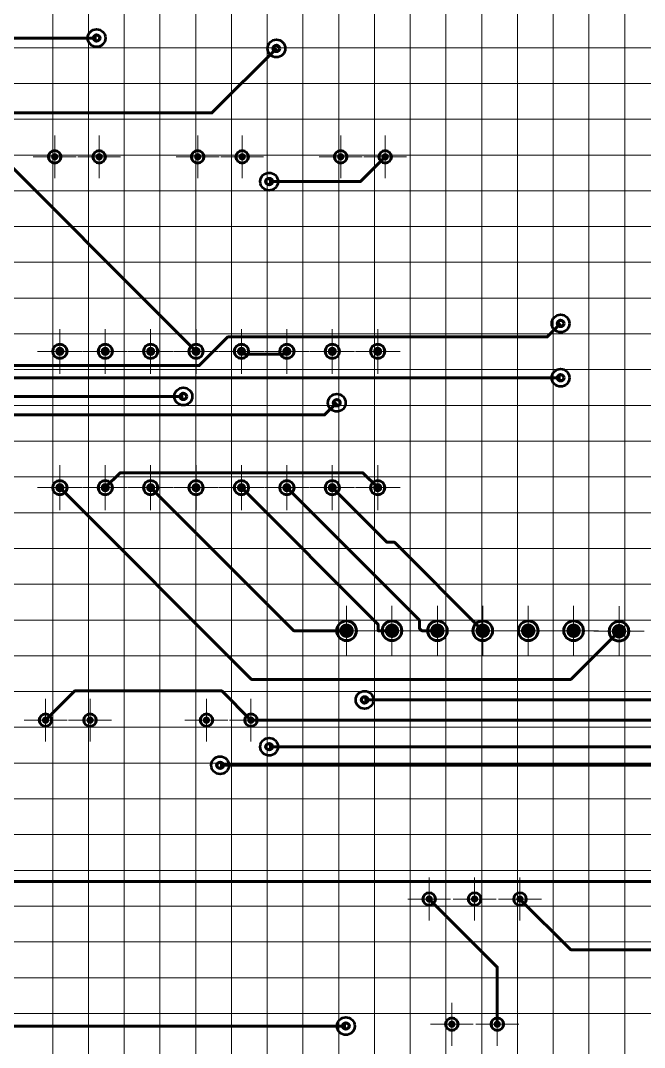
# Model space of a CAD drawing. Extents: x 346 to 4955, y 45 to 639.
# Drawn here: x 1686.8 to 1756.4, y 406.5 to 521 of the extents above; entities that cross this region are included whole.
import ezdxf

# ---------------------------------------------------------------- set-up
doc = ezdxf.new("R2010")
doc.units = 0
doc.header["$MEASUREMENT"] = 0
doc.layers.add('PDF _Геометрия', color=7, linetype='CONTINUOUS')
doc.layers.add('PDF _Сплошная заливка', color=7, linetype='CONTINUOUS')

msp = doc.modelspace()

# ---------------------------------------------------------------- hatches: boundary and pattern name
at = {"layer": 'PDF _Сплошная заливка', "true_color": 0xffffff, "transparency": 33554559}
for points in [[(1690.65, 506.188), (1690.495, 506.157), (1690.363, 506.069), (1690.275, 505.937), (1690.244, 505.781), (1690.65, 505.781)], [(1691.056, 505.781), (1691.026, 505.937), (1690.938, 506.069), (1690.806, 506.157), (1690.65, 506.188), (1690.65, 505.781)], [(1695.611, 506.188), (1695.455, 506.157), (1695.323, 506.069), (1695.235, 505.937), (1695.204, 505.781), (1695.611, 505.781)], [(1696.017, 505.781), (1695.986, 505.937), (1695.898, 506.069), (1695.766, 506.157), (1695.611, 506.188), (1695.611, 505.781)], [(1706.592, 506.188), (1706.437, 506.157), (1706.305, 506.069), (1706.217, 505.937), (1706.186, 505.781), (1706.592, 505.781)], [(1706.998, 505.781), (1706.968, 505.937), (1706.88, 506.069), (1706.748, 506.157), (1706.592, 506.188), (1706.592, 505.781)], [(1711.553, 506.188), (1711.397, 506.157), (1711.265, 506.069), (1711.177, 505.937), (1711.146, 505.781), (1711.553, 505.781)], [(1711.959, 505.781), (1711.928, 505.937), (1711.84, 506.069), (1711.708, 506.157), (1711.553, 506.188), (1711.553, 505.781)], [(1722.534, 506.188), (1722.379, 506.157), (1722.247, 506.069), (1722.159, 505.937), (1722.128, 505.781), (1722.534, 505.781)], [(1722.94, 505.781), (1722.909, 505.937), (1722.821, 506.069), (1722.69, 506.157), (1722.534, 506.188), (1722.534, 505.781)], [(1727.495, 506.188), (1727.339, 506.157), (1727.207, 506.069), (1727.119, 505.937), (1727.088, 505.781), (1727.495, 505.781)], [(1727.901, 505.781), (1727.87, 505.937), (1727.782, 506.069), (1727.65, 506.157), (1727.495, 506.188), (1727.495, 505.781)], [(1690.65, 505.375), (1690.806, 505.406), (1690.938, 505.494), (1691.026, 505.626), (1691.056, 505.781), (1690.65, 505.781)], [(1695.611, 505.375), (1695.766, 505.406), (1695.898, 505.494), (1695.986, 505.626), (1696.017, 505.781), (1695.611, 505.781)], [(1706.592, 505.375), (1706.748, 505.406), (1706.88, 505.494), (1706.968, 505.626), (1706.998, 505.781), (1706.592, 505.781)], [(1711.553, 505.375), (1711.708, 505.406), (1711.84, 505.494), (1711.928, 505.626), (1711.959, 505.781), (1711.553, 505.781)], [(1722.534, 505.375), (1722.69, 505.406), (1722.821, 505.494), (1722.909, 505.626), (1722.94, 505.781), (1722.534, 505.781)], [(1727.495, 505.375), (1727.65, 505.406), (1727.782, 505.494), (1727.87, 505.626), (1727.901, 505.781), (1727.495, 505.781)], [(1691.226, 484.602), (1691.032, 484.563), (1690.867, 484.453), (1690.757, 484.288), (1690.718, 484.094), (1691.226, 484.094)], [(1691.734, 484.094), (1691.696, 484.288), (1691.586, 484.453), (1691.421, 484.563), (1691.226, 484.602), (1691.226, 484.094)], [(1696.288, 484.602), (1696.094, 484.563), (1695.929, 484.453), (1695.819, 484.288), (1695.78, 484.094), (1696.288, 484.094)], [(1696.796, 484.094), (1696.757, 484.288), (1696.647, 484.453), (1696.482, 484.563), (1696.288, 484.602), (1696.288, 484.094)], [(1701.349, 484.602), (1701.155, 484.563), (1700.99, 484.453), (1700.88, 484.288), (1700.842, 484.094), (1701.349, 484.094)], [(1701.857, 484.094), (1701.819, 484.288), (1701.709, 484.453), (1701.544, 484.563), (1701.349, 484.602), (1701.349, 484.094)], [(1706.411, 484.602), (1706.217, 484.563), (1706.052, 484.453), (1705.942, 484.288), (1705.903, 484.094), (1706.411, 484.094)], [(1706.919, 484.094), (1706.881, 484.288), (1706.77, 484.453), (1706.605, 484.563), (1706.411, 484.602), (1706.411, 484.094)], [(1711.473, 484.602), (1711.278, 484.563), (1711.113, 484.453), (1711.003, 484.288), (1710.965, 484.094), (1711.473, 484.094)], [(1711.981, 484.094), (1711.942, 484.288), (1711.832, 484.453), (1711.667, 484.563), (1711.473, 484.602), (1711.473, 484.094)], [(1716.534, 484.602), (1716.34, 484.563), (1716.175, 484.453), (1716.065, 484.288), (1716.026, 484.094), (1716.534, 484.094)], [(1717.042, 484.094), (1717.004, 484.288), (1716.894, 484.453), (1716.729, 484.563), (1716.534, 484.602), (1716.534, 484.094)], [(1721.596, 484.602), (1721.401, 484.563), (1721.237, 484.453), (1721.127, 484.288), (1721.088, 484.094), (1721.596, 484.094)], [(1722.104, 484.094), (1722.065, 484.288), (1721.955, 484.453), (1721.79, 484.563), (1721.596, 484.602), (1721.596, 484.094)], [(1726.657, 484.602), (1726.463, 484.563), (1726.298, 484.453), (1726.188, 484.288), (1726.149, 484.094), (1726.657, 484.094)], [(1727.165, 484.094), (1727.127, 484.288), (1727.017, 484.453), (1726.852, 484.563), (1726.657, 484.602), (1726.657, 484.094)], [(1691.226, 469.412), (1691.032, 469.374), (1690.867, 469.264), (1690.757, 469.099), (1690.718, 468.904), (1691.226, 468.904)], [(1691.734, 468.904), (1691.696, 469.099), (1691.586, 469.264), (1691.421, 469.374), (1691.226, 469.412), (1691.226, 468.904)], [(1696.288, 469.412), (1696.094, 469.374), (1695.929, 469.264), (1695.819, 469.099), (1695.78, 468.904), (1696.288, 468.904)], [(1696.796, 468.904), (1696.757, 469.099), (1696.647, 469.264), (1696.482, 469.374), (1696.288, 469.412), (1696.288, 468.904)], [(1701.349, 469.412), (1701.155, 469.374), (1700.99, 469.264), (1700.88, 469.099), (1700.842, 468.904), (1701.349, 468.904)], [(1701.857, 468.904), (1701.819, 469.099), (1701.709, 469.264), (1701.544, 469.374), (1701.349, 469.412), (1701.349, 468.904)], [(1706.411, 469.412), (1706.217, 469.374), (1706.052, 469.264), (1705.942, 469.099), (1705.903, 468.904), (1706.411, 468.904)], [(1706.919, 468.904), (1706.881, 469.099), (1706.77, 469.264), (1706.605, 469.374), (1706.411, 469.412), (1706.411, 468.904)], [(1711.473, 469.412), (1711.278, 469.374), (1711.113, 469.264), (1711.003, 469.099), (1710.965, 468.904), (1711.473, 468.904)], [(1711.981, 468.904), (1711.942, 469.099), (1711.832, 469.264), (1711.667, 469.374), (1711.473, 469.412), (1711.473, 468.904)], [(1716.534, 469.412), (1716.34, 469.374), (1716.175, 469.264), (1716.065, 469.099), (1716.026, 468.904), (1716.534, 468.904)], [(1717.042, 468.904), (1717.004, 469.099), (1716.894, 469.264), (1716.729, 469.374), (1716.534, 469.412), (1716.534, 468.904)], [(1721.596, 469.412), (1721.401, 469.374), (1721.237, 469.264), (1721.127, 469.099), (1721.088, 468.904), (1721.596, 468.904)], [(1722.104, 468.904), (1722.065, 469.099), (1721.955, 469.264), (1721.79, 469.374), (1721.596, 469.412), (1721.596, 468.904)], [(1726.657, 469.412), (1726.463, 469.374), (1726.298, 469.264), (1726.188, 469.099), (1726.149, 468.904), (1726.657, 468.904)], [(1727.165, 468.904), (1727.127, 469.099), (1727.017, 469.264), (1726.852, 469.374), (1726.657, 469.412), (1726.657, 468.904)], [(1722.386, 452.957), (1722.413, 452.749), (1722.494, 452.555), (1722.621, 452.389), (1722.788, 452.261), (1722.982, 452.18), (1723.19, 452.153), (1723.19, 452.957)], [(1723.19, 452.153), (1723.398, 452.18), (1723.592, 452.261), (1723.759, 452.389), (1723.886, 452.555), (1723.967, 452.749), (1723.994, 452.957), (1723.19, 452.957)], [(1727.448, 452.957), (1727.475, 452.749), (1727.555, 452.555), (1727.683, 452.389), (1727.85, 452.261), (1728.043, 452.18), (1728.252, 452.153), (1728.252, 452.957)], [(1728.252, 452.153), (1728.46, 452.18), (1728.654, 452.261), (1728.82, 452.389), (1728.948, 452.555), (1729.028, 452.749), (1729.055, 452.957), (1728.252, 452.957)], [(1732.509, 452.957), (1732.537, 452.749), (1732.617, 452.555), (1732.745, 452.389), (1732.911, 452.261), (1733.105, 452.18), (1733.313, 452.153), (1733.313, 452.957)], [(1733.313, 452.153), (1733.521, 452.18), (1733.715, 452.261), (1733.882, 452.389), (1734.01, 452.555), (1734.09, 452.749), (1734.117, 452.957), (1733.313, 452.957)], [(1737.571, 452.957), (1737.598, 452.749), (1737.678, 452.555), (1737.806, 452.389), (1737.973, 452.261), (1738.167, 452.18), (1738.375, 452.153), (1738.375, 452.957)], [(1738.375, 452.153), (1738.583, 452.18), (1738.777, 452.261), (1738.943, 452.389), (1739.071, 452.555), (1739.151, 452.749), (1739.179, 452.957), (1738.375, 452.957)], [(1742.632, 452.957), (1742.66, 452.749), (1742.74, 452.555), (1742.868, 452.389), (1743.034, 452.261), (1743.228, 452.18), (1743.436, 452.153), (1743.436, 452.957)], [(1743.436, 452.153), (1743.644, 452.18), (1743.838, 452.261), (1744.005, 452.389), (1744.133, 452.555), (1744.213, 452.749), (1744.24, 452.957), (1743.436, 452.957)], [(1747.694, 452.957), (1747.721, 452.749), (1747.802, 452.555), (1747.929, 452.389), (1748.096, 452.261), (1748.29, 452.18), (1748.498, 452.153), (1748.498, 452.957)], [(1748.498, 452.153), (1748.706, 452.18), (1748.9, 452.261), (1749.066, 452.389), (1749.194, 452.555), (1749.274, 452.749), (1749.302, 452.957), (1748.498, 452.957)], [(1752.755, 452.907), (1752.783, 452.699), (1752.863, 452.504), (1752.991, 452.338), (1753.157, 452.21), (1753.351, 452.13), (1753.56, 452.102), (1753.56, 452.907)], [(1753.56, 452.102), (1753.768, 452.13), (1753.961, 452.21), (1754.128, 452.338), (1754.256, 452.504), (1754.336, 452.699), (1754.363, 452.907), (1753.56, 452.907)], [(1689.632, 443.397), (1689.477, 443.366), (1689.345, 443.278), (1689.257, 443.146), (1689.226, 442.991), (1689.632, 442.991)], [(1690.039, 442.991), (1690.007, 443.146), (1689.919, 443.278), (1689.788, 443.366), (1689.632, 443.397), (1689.632, 442.991)], [(1689.632, 442.584), (1689.788, 442.615), (1689.919, 442.703), (1690.007, 442.835), (1690.039, 442.991), (1689.632, 442.991)], [(1694.593, 443.397), (1694.437, 443.366), (1694.305, 443.278), (1694.217, 443.146), (1694.186, 442.991), (1694.593, 442.991)], [(1694.999, 442.991), (1694.968, 443.146), (1694.88, 443.278), (1694.748, 443.366), (1694.593, 443.397), (1694.593, 442.991)], [(1694.593, 442.584), (1694.748, 442.615), (1694.88, 442.703), (1694.968, 442.835), (1694.999, 442.991), (1694.593, 442.991)], [(1707.567, 443.397), (1707.411, 443.366), (1707.28, 443.278), (1707.191, 443.146), (1707.161, 442.991), (1707.567, 442.991)], [(1707.973, 442.991), (1707.942, 443.146), (1707.854, 443.278), (1707.722, 443.366), (1707.567, 443.397), (1707.567, 442.991)], [(1707.567, 442.584), (1707.722, 442.615), (1707.854, 442.703), (1707.942, 442.835), (1707.973, 442.991), (1707.567, 442.991)], [(1712.527, 443.397), (1712.372, 443.366), (1712.24, 443.278), (1712.152, 443.146), (1712.121, 442.991), (1712.527, 442.991)], [(1712.934, 442.991), (1712.903, 443.146), (1712.815, 443.278), (1712.683, 443.366), (1712.527, 443.397), (1712.527, 442.991)], [(1712.527, 442.584), (1712.683, 442.615), (1712.815, 442.703), (1712.903, 442.835), (1712.934, 442.991), (1712.527, 442.991)], [(1732.397, 423.464), (1732.241, 423.433), (1732.109, 423.344), (1732.021, 423.212), (1731.99, 423.057), (1732.397, 423.057)], [(1732.803, 423.057), (1732.772, 423.212), (1732.684, 423.344), (1732.552, 423.433), (1732.397, 423.464), (1732.397, 423.057)], [(1732.397, 422.65), (1732.552, 422.682), (1732.684, 422.77), (1732.772, 422.901), (1732.803, 423.057), (1732.397, 423.057)], [(1737.458, 423.464), (1737.303, 423.433), (1737.171, 423.344), (1737.083, 423.212), (1737.052, 423.057), (1737.458, 423.057)], [(1737.864, 423.057), (1737.834, 423.212), (1737.745, 423.344), (1737.614, 423.433), (1737.458, 423.464), (1737.458, 423.057)], [(1737.458, 422.65), (1737.614, 422.682), (1737.745, 422.77), (1737.834, 422.901), (1737.864, 423.057), (1737.458, 423.057)], [(1742.52, 423.464), (1742.364, 423.433), (1742.232, 423.344), (1742.144, 423.212), (1742.113, 423.057), (1742.52, 423.057)], [(1742.926, 423.057), (1742.895, 423.212), (1742.807, 423.344), (1742.675, 423.433), (1742.52, 423.464), (1742.52, 423.057)], [(1742.52, 422.65), (1742.675, 422.682), (1742.807, 422.77), (1742.895, 422.901), (1742.926, 423.057), (1742.52, 423.057)], [(1734.927, 409.51), (1734.772, 409.479), (1734.64, 409.391), (1734.552, 409.259), (1734.521, 409.103), (1734.927, 409.103)], [(1735.334, 409.103), (1735.303, 409.259), (1735.215, 409.391), (1735.083, 409.479), (1734.927, 409.51), (1734.927, 409.103)], [(1734.927, 408.697), (1735.083, 408.728), (1735.215, 408.816), (1735.303, 408.948), (1735.334, 409.103), (1734.927, 409.103)], [(1739.989, 409.51), (1739.833, 409.479), (1739.702, 409.391), (1739.613, 409.259), (1739.583, 409.103), (1739.989, 409.103)], [(1740.395, 409.103), (1740.364, 409.259), (1740.276, 409.391), (1740.144, 409.479), (1739.989, 409.51), (1739.989, 409.103)], [(1739.989, 408.697), (1740.144, 408.728), (1740.276, 408.816), (1740.364, 408.948), (1740.395, 409.103), (1739.989, 409.103)]]:
    msp.add_hatch(color=7, dxfattribs=at).paths.add_polyline_path(points)
at = {"layer": 'PDF _Сплошная заливка', "transparency": 33554559}
for points in [[(1690.65, 505.781), (1690.244, 505.781), (1690.275, 505.626), (1690.363, 505.494), (1690.495, 505.406), (1690.65, 505.375)], [(1695.611, 505.781), (1695.204, 505.781), (1695.235, 505.626), (1695.323, 505.494), (1695.455, 505.406), (1695.611, 505.375)], [(1706.592, 505.781), (1706.186, 505.781), (1706.217, 505.626), (1706.305, 505.494), (1706.437, 505.406), (1706.592, 505.375)], [(1711.553, 505.781), (1711.146, 505.781), (1711.177, 505.626), (1711.265, 505.494), (1711.397, 505.406), (1711.553, 505.375)], [(1722.534, 505.781), (1722.128, 505.781), (1722.159, 505.626), (1722.247, 505.494), (1722.379, 505.406), (1722.534, 505.375)], [(1727.495, 505.781), (1727.088, 505.781), (1727.119, 505.626), (1727.207, 505.494), (1727.339, 505.406), (1727.495, 505.375)], [(1691.226, 484.094), (1690.718, 484.094), (1690.757, 483.899), (1690.867, 483.734), (1691.032, 483.624), (1691.226, 483.585)], [(1691.226, 484.094), (1691.226, 483.585), (1691.421, 483.624), (1691.586, 483.734), (1691.696, 483.899), (1691.734, 484.094)], [(1696.288, 484.094), (1695.78, 484.094), (1695.819, 483.899), (1695.929, 483.734), (1696.094, 483.624), (1696.288, 483.585)], [(1696.288, 484.094), (1696.288, 483.585), (1696.482, 483.624), (1696.647, 483.734), (1696.757, 483.899), (1696.796, 484.094)], [(1701.349, 484.094), (1700.842, 484.094), (1700.88, 483.899), (1700.99, 483.734), (1701.155, 483.624), (1701.349, 483.585)], [(1701.349, 484.094), (1701.349, 483.585), (1701.544, 483.624), (1701.709, 483.734), (1701.819, 483.899), (1701.857, 484.094)], [(1706.411, 484.094), (1705.903, 484.094), (1705.942, 483.899), (1706.052, 483.734), (1706.217, 483.624), (1706.411, 483.585)], [(1706.411, 484.094), (1706.411, 483.585), (1706.605, 483.624), (1706.77, 483.734), (1706.881, 483.899), (1706.919, 484.094)], [(1711.473, 484.094), (1710.965, 484.094), (1711.003, 483.899), (1711.113, 483.734), (1711.278, 483.624), (1711.473, 483.585)], [(1711.473, 484.094), (1711.473, 483.585), (1711.667, 483.624), (1711.832, 483.734), (1711.942, 483.899), (1711.981, 484.094)], [(1716.534, 484.094), (1716.026, 484.094), (1716.065, 483.899), (1716.175, 483.734), (1716.34, 483.624), (1716.534, 483.585)], [(1716.534, 484.094), (1716.534, 483.585), (1716.729, 483.624), (1716.894, 483.734), (1717.004, 483.899), (1717.042, 484.094)], [(1721.596, 484.094), (1721.088, 484.094), (1721.127, 483.899), (1721.237, 483.734), (1721.401, 483.624), (1721.596, 483.585)], [(1721.596, 484.094), (1721.596, 483.585), (1721.79, 483.624), (1721.955, 483.734), (1722.065, 483.899), (1722.104, 484.094)], [(1726.657, 484.094), (1726.149, 484.094), (1726.188, 483.899), (1726.298, 483.734), (1726.463, 483.624), (1726.657, 483.585)], [(1726.657, 484.094), (1726.657, 483.585), (1726.852, 483.624), (1727.017, 483.734), (1727.127, 483.899), (1727.165, 484.094)], [(1691.226, 468.904), (1690.718, 468.904), (1690.757, 468.71), (1690.867, 468.545), (1691.032, 468.435), (1691.226, 468.396)], [(1691.226, 468.904), (1691.226, 468.396), (1691.421, 468.435), (1691.586, 468.545), (1691.696, 468.71), (1691.734, 468.904)], [(1696.288, 468.904), (1695.78, 468.904), (1695.819, 468.71), (1695.929, 468.545), (1696.094, 468.435), (1696.288, 468.396)], [(1696.288, 468.904), (1696.288, 468.396), (1696.482, 468.435), (1696.647, 468.545), (1696.757, 468.71), (1696.796, 468.904)], [(1701.349, 468.904), (1700.842, 468.904), (1700.88, 468.71), (1700.99, 468.545), (1701.155, 468.435), (1701.349, 468.396)], [(1701.349, 468.904), (1701.349, 468.396), (1701.544, 468.435), (1701.709, 468.545), (1701.819, 468.71), (1701.857, 468.904)], [(1706.411, 468.904), (1705.903, 468.904), (1705.942, 468.71), (1706.052, 468.545), (1706.217, 468.435), (1706.411, 468.396)], [(1706.411, 468.904), (1706.411, 468.396), (1706.605, 468.435), (1706.77, 468.545), (1706.881, 468.71), (1706.919, 468.904)], [(1711.473, 468.904), (1710.965, 468.904), (1711.003, 468.71), (1711.113, 468.545), (1711.278, 468.435), (1711.473, 468.396)], [(1711.473, 468.904), (1711.473, 468.396), (1711.667, 468.435), (1711.832, 468.545), (1711.942, 468.71), (1711.981, 468.904)], [(1716.534, 468.904), (1716.026, 468.904), (1716.065, 468.71), (1716.175, 468.545), (1716.34, 468.435), (1716.534, 468.396)], [(1716.534, 468.904), (1716.534, 468.396), (1716.729, 468.435), (1716.894, 468.545), (1717.004, 468.71), (1717.042, 468.904)], [(1721.596, 468.904), (1721.088, 468.904), (1721.127, 468.71), (1721.237, 468.545), (1721.401, 468.435), (1721.596, 468.396)], [(1721.596, 468.904), (1721.596, 468.396), (1721.79, 468.435), (1721.955, 468.545), (1722.065, 468.71), (1722.104, 468.904)], [(1726.657, 468.904), (1726.149, 468.904), (1726.188, 468.71), (1726.298, 468.545), (1726.463, 468.435), (1726.657, 468.396)], [(1726.657, 468.904), (1726.657, 468.396), (1726.852, 468.435), (1727.017, 468.545), (1727.127, 468.71), (1727.165, 468.904)], [(1723.19, 452.957), (1723.19, 453.762), (1722.982, 453.734), (1722.788, 453.654), (1722.621, 453.526), (1722.494, 453.359), (1722.413, 453.165), (1722.386, 452.957)], [(1723.19, 452.957), (1723.994, 452.957), (1723.967, 453.165), (1723.886, 453.359), (1723.759, 453.526), (1723.592, 453.654), (1723.398, 453.734), (1723.19, 453.762)], [(1728.252, 452.957), (1728.252, 453.762), (1728.043, 453.734), (1727.85, 453.654), (1727.683, 453.526), (1727.555, 453.359), (1727.475, 453.165), (1727.448, 452.957)], [(1728.252, 452.957), (1729.055, 452.957), (1729.028, 453.165), (1728.948, 453.359), (1728.82, 453.526), (1728.654, 453.654), (1728.46, 453.734), (1728.252, 453.762)], [(1733.313, 452.957), (1733.313, 453.762), (1733.105, 453.734), (1732.911, 453.654), (1732.745, 453.526), (1732.617, 453.359), (1732.537, 453.165), (1732.509, 452.957)], [(1733.313, 452.957), (1734.117, 452.957), (1734.09, 453.165), (1734.01, 453.359), (1733.882, 453.526), (1733.715, 453.654), (1733.521, 453.734), (1733.313, 453.762)], [(1738.375, 452.957), (1738.375, 453.762), (1738.167, 453.734), (1737.973, 453.654), (1737.806, 453.526), (1737.678, 453.359), (1737.598, 453.165), (1737.571, 452.957)], [(1738.375, 452.957), (1739.179, 452.957), (1739.151, 453.165), (1739.071, 453.359), (1738.943, 453.526), (1738.777, 453.654), (1738.583, 453.734), (1738.375, 453.762)], [(1743.436, 452.957), (1743.436, 453.762), (1743.228, 453.734), (1743.034, 453.654), (1742.868, 453.526), (1742.74, 453.359), (1742.66, 453.165), (1742.632, 452.957)], [(1743.436, 452.957), (1744.24, 452.957), (1744.213, 453.165), (1744.133, 453.359), (1744.005, 453.526), (1743.838, 453.654), (1743.644, 453.734), (1743.436, 453.762)], [(1748.498, 452.957), (1748.498, 453.762), (1748.29, 453.734), (1748.096, 453.654), (1747.929, 453.526), (1747.802, 453.359), (1747.721, 453.165), (1747.694, 452.957)], [(1748.498, 452.957), (1749.302, 452.957), (1749.274, 453.165), (1749.194, 453.359), (1749.066, 453.526), (1748.9, 453.654), (1748.706, 453.734), (1748.498, 453.762)], [(1753.56, 452.907), (1753.56, 453.711), (1753.351, 453.684), (1753.157, 453.603), (1752.991, 453.475), (1752.863, 453.309), (1752.783, 453.115), (1752.755, 452.907)], [(1753.56, 452.907), (1754.363, 452.907), (1754.336, 453.115), (1754.256, 453.309), (1754.128, 453.475), (1753.961, 453.603), (1753.768, 453.684), (1753.56, 453.711)], [(1689.632, 442.991), (1689.226, 442.991), (1689.257, 442.835), (1689.345, 442.703), (1689.477, 442.615), (1689.632, 442.584)], [(1694.593, 442.991), (1694.186, 442.991), (1694.217, 442.835), (1694.305, 442.703), (1694.437, 442.615), (1694.593, 442.584)], [(1707.567, 442.991), (1707.161, 442.991), (1707.191, 442.835), (1707.28, 442.703), (1707.411, 442.615), (1707.567, 442.584)], [(1712.527, 442.991), (1712.121, 442.991), (1712.152, 442.835), (1712.24, 442.703), (1712.372, 442.615), (1712.527, 442.584)], [(1732.397, 423.057), (1731.99, 423.057), (1732.021, 422.901), (1732.109, 422.77), (1732.241, 422.682), (1732.397, 422.65)], [(1737.458, 423.057), (1737.052, 423.057), (1737.083, 422.901), (1737.171, 422.77), (1737.303, 422.682), (1737.458, 422.65)], [(1742.52, 423.057), (1742.113, 423.057), (1742.144, 422.901), (1742.232, 422.77), (1742.364, 422.682), (1742.52, 422.65)], [(1734.927, 409.103), (1734.521, 409.103), (1734.552, 408.948), (1734.64, 408.816), (1734.772, 408.728), (1734.927, 408.697)], [(1739.989, 409.103), (1739.583, 409.103), (1739.613, 408.948), (1739.702, 408.816), (1739.833, 408.728), (1739.989, 408.697)]]:
    msp.add_hatch(color=256, dxfattribs=at).paths.add_polyline_path(points)

# ---------------------------------------------------------------- linework, layer by layer
at = {"layer": 'PDF _Геометрия', "lineweight": 18}
for points in [[(1690.429, 229.702), (1690.429, 589.702)], [(1694.415, 229.702), (1694.415, 589.702)], [(1698.4, 229.702), (1698.4, 589.702)], [(1702.386, 229.702), (1702.386, 589.702)], [(1706.371, 229.702), (1706.371, 589.702)], [(1710.357, 229.702), (1710.357, 589.702)], [(1714.342, 229.702), (1714.342, 589.702)], [(1718.328, 229.702), (1718.328, 589.702)], [(1722.313, 229.702), (1722.313, 589.702)], [(1726.299, 229.702), (1726.299, 589.702)], [(1730.284, 229.702), (1730.284, 589.702)], [(1734.27, 229.702), (1734.27, 589.702)], [(1738.255, 229.702), (1738.255, 589.702)], [(1742.241, 229.702), (1742.241, 589.702)], [(1746.226, 229.702), (1746.226, 589.702)], [(1750.212, 229.702), (1750.212, 589.702)], [(1754.197, 229.702), (1754.197, 589.702)], [(1618.691, 517.941), (1860.012, 517.941)], [(1618.691, 513.954), (1860.012, 513.954)], [(1618.691, 509.967), (1860.012, 509.967)], [(1690.65, 503.389), (1690.65, 508.173)], [(1695.611, 503.389), (1695.611, 508.173)], [(1706.592, 503.389), (1706.592, 508.173)], [(1711.553, 503.389), (1711.553, 508.173)], [(1722.534, 503.389), (1722.534, 508.173)], [(1727.495, 503.389), (1727.495, 508.173)], [(1618.691, 505.981), (1860.012, 505.981)], [(1688.259, 505.781), (1693.041, 505.781)], [(1693.219, 505.781), (1698.002, 505.781)], [(1704.201, 505.781), (1708.983, 505.781)], [(1709.161, 505.781), (1713.944, 505.781)], [(1720.143, 505.781), (1724.925, 505.781)], [(1725.103, 505.781), (1729.886, 505.781)], [(1618.691, 501.994), (1860.012, 501.994)], [(1618.691, 498.007), (1860.012, 498.007)], [(1618.691, 494.02), (1860.012, 494.02)], [(1618.691, 490.034), (1860.012, 490.034)], [(1691.226, 481.602), (1691.226, 486.585)], [(1696.288, 481.602), (1696.288, 486.585)], [(1701.349, 481.602), (1701.349, 486.585)], [(1706.411, 481.602), (1706.411, 486.585)], [(1711.473, 481.602), (1711.473, 486.585)], [(1716.534, 481.602), (1716.534, 486.585)], [(1721.596, 481.602), (1721.596, 486.585)], [(1726.657, 481.602), (1726.657, 486.585)], [(1618.691, 486.047), (1860.012, 486.047)], [(1688.735, 484.094), (1693.717, 484.094)], [(1693.797, 484.094), (1698.779, 484.094)], [(1698.859, 484.094), (1703.841, 484.094)], [(1703.92, 484.094), (1708.902, 484.094)], [(1708.982, 484.094), (1713.964, 484.094)], [(1714.043, 484.094), (1719.025, 484.094)], [(1719.105, 484.094), (1724.087, 484.094)], [(1724.167, 484.094), (1729.148, 484.094)], [(1618.691, 482.06), (1860.012, 482.06)], [(1618.691, 478.074), (1860.012, 478.074)], [(1618.691, 474.087), (1860.012, 474.087)], [(1691.226, 466.413), (1691.226, 471.396)], [(1696.288, 466.413), (1696.288, 471.396)], [(1701.349, 466.413), (1701.349, 471.396)], [(1706.411, 466.413), (1706.411, 471.396)], [(1711.473, 466.413), (1711.473, 471.396)], [(1716.534, 466.413), (1716.534, 471.396)], [(1721.596, 466.413), (1721.596, 471.396)], [(1726.657, 466.413), (1726.657, 471.396)], [(1618.691, 470.1), (1860.012, 470.1)], [(1688.735, 468.904), (1693.717, 468.904)], [(1693.797, 468.904), (1698.779, 468.904)], [(1698.859, 468.904), (1703.841, 468.904)], [(1703.92, 468.904), (1708.902, 468.904)], [(1708.982, 468.904), (1713.964, 468.904)], [(1714.043, 468.904), (1719.025, 468.904)], [(1719.105, 468.904), (1724.087, 468.904)], [(1724.167, 468.904), (1729.148, 468.904)], [(1618.691, 466.114), (1860.012, 466.114)], [(1618.691, 462.127), (1860.012, 462.127)], [(1618.691, 458.14), (1860.012, 458.14)], [(1723.19, 450.167), (1723.19, 455.748)], [(1728.252, 450.167), (1728.252, 455.748)], [(1733.313, 450.167), (1733.313, 455.748)], [(1738.375, 450.167), (1738.375, 455.748)], [(1743.436, 450.167), (1743.436, 455.748)], [(1748.498, 450.167), (1748.498, 455.748)], [(1753.56, 450.116), (1753.56, 455.697)], [(1618.691, 454.153), (1860.012, 454.153)], [(1720.4, 452.957), (1725.98, 452.957)], [(1725.462, 452.957), (1731.041, 452.957)], [(1730.523, 452.957), (1736.103, 452.957)], [(1735.585, 452.957), (1741.164, 452.957)], [(1740.646, 452.957), (1746.226, 452.957)], [(1745.708, 452.957), (1751.288, 452.957)], [(1750.77, 452.907), (1756.349, 452.907)], [(1618.691, 450.167), (1860.012, 450.167)], [(1618.691, 446.18), (1860.012, 446.18)], [(1689.632, 440.598), (1689.632, 445.383)], [(1694.593, 440.598), (1694.593, 445.383)], [(1707.567, 440.598), (1707.567, 445.383)], [(1712.527, 440.598), (1712.527, 445.383)], [(1687.241, 442.991), (1692.024, 442.991)], [(1692.201, 442.991), (1696.984, 442.991)], [(1705.176, 442.991), (1709.958, 442.991)], [(1710.136, 442.991), (1714.919, 442.991)], [(1618.691, 442.193), (1860.012, 442.193)], [(1618.691, 438.206), (1860.012, 438.206)], [(1618.691, 434.22), (1860.012, 434.22)], [(1618.691, 430.233), (1860.012, 430.233)], [(1618.691, 426.246), (1860.012, 426.246)], [(1732.397, 420.665), (1732.397, 425.449)], [(1737.458, 420.665), (1737.458, 425.449)], [(1742.52, 420.665), (1742.52, 425.449)], [(1730.005, 423.057), (1734.788, 423.057)], [(1735.067, 423.057), (1739.849, 423.057)], [(1740.128, 423.057), (1744.911, 423.057)], [(1618.691, 422.26), (1860.012, 422.26)], [(1618.691, 418.273), (1860.012, 418.273)], [(1618.691, 414.286), (1860.012, 414.286)], [(1734.927, 406.712), (1734.927, 411.495)], [(1739.989, 406.712), (1739.989, 411.495)], [(1618.691, 410.3), (1860.012, 410.3)], [(1732.536, 409.103), (1737.318, 409.103)], [(1737.598, 409.103), (1742.38, 409.103)]]:
    msp.add_lwpolyline(points, dxfattribs=at)
at = {"layer": 'PDF _Геометрия', "lineweight": 60}
for points in [[(1635.828, 512.479), (1644.645, 521.299), (1656.482, 521.299), (1665.879, 530.698), (1677.553, 519.02), (1695.323, 519.02)], [(1651.013, 507.416), (1649.201, 505.603), (1635.039, 505.603), (1633.976, 506.666), (1633.976, 508.691), (1635.95, 510.666), (1708.179, 510.666), (1715.367, 517.856)], [(1635.828, 507.416), (1647.329, 507.416), (1649.161, 509.248), (1681.264, 509.248), (1706.411, 484.094)], [(1714.557, 503.021), (1724.735, 503.021), (1727.495, 505.781)], [(1651.013, 497.289), (1665.789, 482.509), (1706.762, 482.509), (1709.957, 485.705), (1745.553, 485.705), (1747.052, 487.204)], [(1635.828, 492.226), (1632.863, 489.26), (1632.863, 470.414), (1633.875, 469.402), (1636.457, 469.402), (1637.671, 468.186), (1637.671, 466.161), (1636.608, 465.098), (1635.9, 465.098), (1633.976, 463.174), (1633.976, 456.035), (1635.546, 454.466), (1665.409, 424.998), (1793.922, 424.998), (1809.5, 409.416)], [(1651.013, 492.226), (1662.088, 481.148), (1747.052, 481.148)], [(1711.473, 484.094), (1711.768, 483.798), (1716.239, 483.798), (1716.534, 484.094)], [(1635.828, 456.784), (1644.139, 465.098), (1652.805, 465.098), (1666.775, 479.072), (1704.99, 479.072)], [(1651.013, 461.848), (1653.089, 461.848), (1668.248, 477.011), (1720.746, 477.011), (1722.098, 478.363)], [(1696.288, 468.904), (1697.95, 470.566), (1724.996, 470.566), (1726.657, 468.904)], [(1691.226, 468.904), (1712.595, 447.529), (1748.183, 447.529), (1753.56, 452.907)], [(1701.349, 468.904), (1717.292, 452.957), (1723.19, 452.957)], [(1711.473, 468.904), (1726.704, 453.668), (1726.704, 452.957), (1728.252, 452.957)], [(1716.534, 468.904), (1731.31, 454.123), (1731.31, 453.21), (1731.563, 452.957), (1733.313, 452.957)], [(1721.596, 468.904), (1727.678, 462.82), (1728.515, 462.82), (1738.375, 452.957)], [(1689.632, 442.991), (1692.893, 446.253), (1709.266, 446.253), (1712.527, 442.991), (1772.65, 442.991), (1781.378, 434.26)], [(1725.199, 445.251), (1772.613, 445.251)], [(1714.557, 440.036), (1770.543, 440.036), (1776.317, 434.26)], [(1640.911, 439.327), (1671.331, 408.898), (1723.111, 408.898)], [(1709.09, 437.961), (1762.493, 437.961), (1766.193, 434.26)], [(1739.989, 409.103), (1739.989, 415.462), (1732.397, 423.057)], [(1742.52, 423.057), (1748.172, 417.404), (1764.527, 417.404), (1766.193, 419.07), (1767.86, 417.404), (1794.897, 417.404), (1796.563, 419.07)]]:
    msp.add_lwpolyline(points, dxfattribs=at)
at = {"layer": 'PDF _Геометрия', "lineweight": 53}
for centre in [(1695.322, 519.02), (1715.366, 517.856), (1714.556, 503.021), (1747.052, 487.204), (1747.052, 481.148), (1704.99, 479.072), (1722.098, 478.363), (1725.199, 445.251), (1714.556, 440.036), (1709.09, 437.961), (1723.111, 408.898)]:
    msp.add_circle(centre, 0.987, dxfattribs=at)
at = {"layer": 'PDF _Геометрия', "color": 7, "lineweight": 70, "true_color": 0xffffff}
for centre in [(1695.323, 519.02), (1715.366, 517.856), (1714.557, 503.021), (1747.052, 487.204), (1747.052, 481.148), (1704.99, 479.072), (1722.098, 478.363), (1725.199, 445.251), (1714.557, 440.036), (1709.09, 437.961), (1723.111, 408.898)]:
    msp.add_circle(centre, 0.354, dxfattribs=at)
at = {"layer": 'PDF _Геометрия', "lineweight": 60}
for centre, radius in [((1690.65, 505.781), 0.698), ((1695.611, 505.781), 0.698), ((1706.592, 505.781), 0.698), ((1711.552, 505.781), 0.698), ((1722.534, 505.781), 0.698), ((1727.494, 505.781), 0.698), ((1691.226, 484.094), 0.797), ((1696.288, 484.094), 0.797), ((1701.349, 484.094), 0.797), ((1706.411, 484.094), 0.797), ((1711.472, 484.094), 0.797), ((1716.534, 484.094), 0.797), ((1721.596, 484.094), 0.797), ((1726.657, 484.094), 0.797), ((1691.226, 468.904), 0.797), ((1696.288, 468.904), 0.797), ((1701.349, 468.904), 0.797), ((1706.411, 468.904), 0.797), ((1711.472, 468.904), 0.797), ((1716.534, 468.904), 0.797), ((1721.596, 468.904), 0.797), ((1726.657, 468.904), 0.797), ((1723.19, 452.957), 1.096), ((1728.252, 452.957), 1.096), ((1733.313, 452.958), 1.096), ((1738.375, 452.957), 1.096), ((1743.436, 452.957), 1.096), ((1748.498, 452.957), 1.096), ((1753.559, 452.907), 1.096), ((1689.632, 442.991), 0.698), ((1694.592, 442.991), 0.698), ((1707.567, 442.991), 0.698), ((1712.527, 442.991), 0.698), ((1732.397, 423.057), 0.698), ((1737.458, 423.057), 0.698), ((1742.52, 423.057), 0.698), ((1734.927, 409.103), 0.698), ((1739.989, 409.103), 0.698)]:
    msp.add_circle(centre, radius, dxfattribs=at)

doc.saveas('drawing.dxf')
